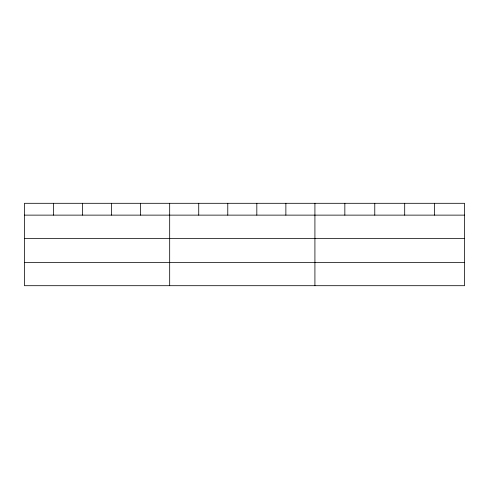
<?xml version="1.0" encoding="UTF-8"?>
<svg xmlns="http://www.w3.org/2000/svg" width="489" height="489" viewBox="0 0 489 489"><rect width="100%" height="100%" fill="white"/><g stroke="black" fill="none" stroke-linecap="round" stroke-linejoin="round"><path stroke-width="0.73" d="M464.55 238.418L464.55 203.302L24.45 203.302L24.45 285.698L464.55 285.698L464.55 238.418L24.45 238.418M24.45 215.129L464.55 215.129M24.45 262.41L464.55 262.41M434.623 203.302L434.623 215.129M404.696 203.302L404.696 215.129M374.77 203.302L374.77 215.129M344.843 203.302L344.843 215.129M314.916 203.302L314.916 285.698M285.869 203.302L285.869 215.129M256.823 203.302L256.823 215.129M227.776 203.302L227.776 215.129M198.73 203.302L198.73 215.129M169.683 203.302L169.683 285.698M140.636 203.302L140.636 215.129M111.59 203.302L111.59 215.129M82.543 203.302L82.543 215.129M53.497 203.302L53.497 215.129"/></g></svg>
